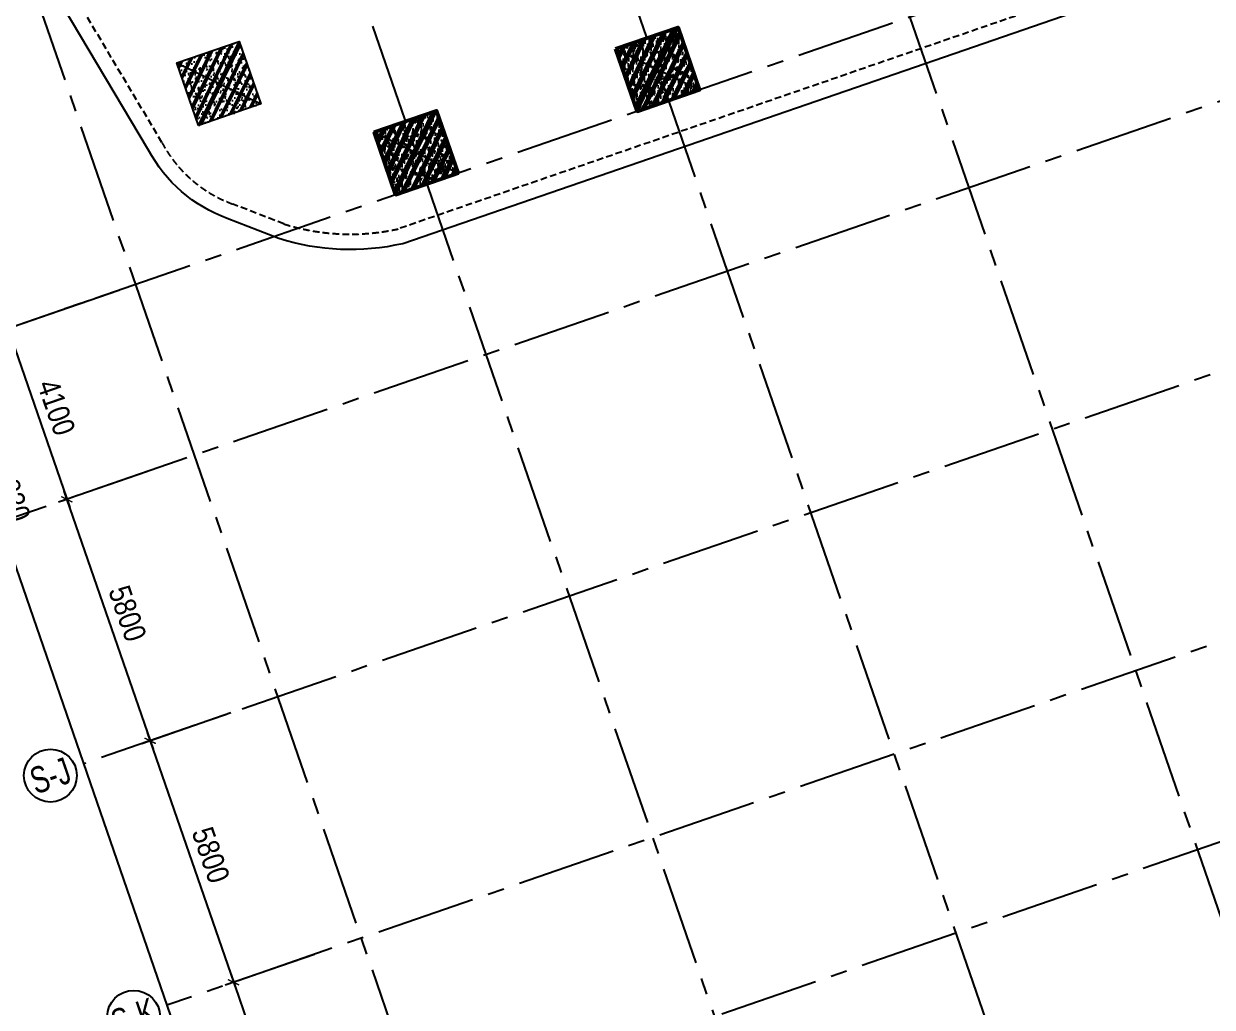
# Model space of a CAD drawing. Header units: millimetres. Extents: x -340714 to 2967022, y -655653 to 62.
# Drawn here: x 1072201 to 1099179, y -337006 to -314677 of the extents above; entities that cross this region are included whole.
import ezdxf
from ezdxf.enums import TextEntityAlignment as Align

# ---------------------------------------------------------------- set-up
doc = ezdxf.new("R2010")
doc.units = ezdxf.units.MM
doc.header["$LTSCALE"] = 100
doc.header["$PDMODE"] = 32
doc.header["$PDSIZE"] = 2.5
doc.linetypes.add('CENTER2', pattern=[1.125, 0.75, -0.125, 0.125, -0.125])
doc.linetypes.add('DASHED', pattern=[4.5, 3, -1.5])
for name, color, linetype in [('A-GLAZ', 135, 'Continuous'), ('ccu11-Khuat', 9, 'DASHED'), ('ccu11-Thay', 7, 'Continuous'), ('ccu12-Hatch', 250, 'Continuous'), ('ccu12-Truc', 13, 'CENTER2'), ('KC2-DIM', 251, 'Continuous'), ('KT-Dim', 8, 'Continuous'), ('Xref_ST_MBDV Cot vach 30.7.2022|Xref_ST_MBDV Cot vach 30.7.2022|Xref_ST_MBDV Cot vach 30.7.2022|Xref_ST_MBDV Cot vach 30.7.2022|A-GRID-SYM', 50, 'Continuous'), ('Xref_ST_MBDV Cot vach 30.7.2022|Xref_ST_MBDV Cot vach 30.7.2022|Xref_ST_MBDV Cot vach 30.7.2022|Xref_ST_MBDV Cot vach 30.7.2022|KC-Betong', 6, 'Continuous')]:
    doc.layers.add(name, color=color, linetype=linetype)
doc.layers.add('KT-Net cot vach', color=6, linetype='Continuous', lineweight=50)
doc.styles.add('Arial Narrow', font='ARIALN.TTF')
doc.styles.add('HBA-Text', font='GOTHIC.TTF')
doc.dimstyles.new('ccu12-200', dxfattribs={"dimscale": 200, "dimtxt": 2.5, "dimasz": 1, "dimexe": 1, "dimexo": 2, "dimgap": 1, "dimtad": 1, "dimdec": 0, "dimrnd": 5, "dimdsep": 46, "dimtxsty": 'Arial Narrow', "dimblk": 'ARCHTICK', "dimcen": -1, "dimdle": 1, "dimclrd": 256, "dimclre": 256, "dimclrt": 3, "dimadec": 0, "dimazin": 2, "dimtfac": 0.1, "dimtdec": 0, "dimtmove": 0, "dimatfit": 1, "dimldrblk": 'ARCHTICK', "dimfxl": 1, "dimtvp": 0.8333333333333334, "dimtolj": 1, "dimtzin": 12, "dimarcsym": 0})

# ---------------------------------------------------------------- blocks, each defined once
blk = doc.blocks.new('GRID-SYM-flat-90')
at = {"layer": 'Xref_ST_MBDV Cot vach 30.7.2022|Xref_ST_MBDV Cot vach 30.7.2022|Xref_ST_MBDV Cot vach 30.7.2022|Xref_ST_MBDV Cot vach 30.7.2022|A-GRID-SYM'}
blk.add_circle((1.972091903537769e-20, 3.299859426973085e-18, 1.103977263229087e-07), 900.0000000000003, dxfattribs=at)
at = {"layer": 'Xref_ST_MBDV Cot vach 30.7.2022|Xref_ST_MBDV Cot vach 30.7.2022|Xref_ST_MBDV Cot vach 30.7.2022|Xref_ST_MBDV Cot vach 30.7.2022|A-GRID-SYM', "style": 'HBA-Text'}
blk.add_attdef('GRID', text='', height=900.0000000000003, rotation=19.04713795288588, dxfattribs=at).set_placement((1.972091903537769e-20, 3.299859426973085e-18, 1.103977263229087e-07), align=Align.MIDDLE_CENTER)
blk = doc.blocks.new('GRID-SYM-flat-91')
at = {"layer": 'Xref_ST_MBDV Cot vach 30.7.2022|Xref_ST_MBDV Cot vach 30.7.2022|Xref_ST_MBDV Cot vach 30.7.2022|Xref_ST_MBDV Cot vach 30.7.2022|A-GRID-SYM'}
blk.add_circle((4.8934190270717e-20, 8.188053953086348e-18, 2.739336506401461e-07), 900.0000000000003, dxfattribs=at)
at = {"layer": 'Xref_ST_MBDV Cot vach 30.7.2022|Xref_ST_MBDV Cot vach 30.7.2022|Xref_ST_MBDV Cot vach 30.7.2022|Xref_ST_MBDV Cot vach 30.7.2022|A-GRID-SYM', "style": 'HBA-Text'}
blk.add_attdef('GRID', text='', height=900.0000000000003, rotation=19.04713795291325, dxfattribs=at).set_placement((4.8934190270717e-20, 8.188053953086348e-18, 2.739336506401461e-07), align=Align.MIDDLE_CENTER)
blk = doc.blocks.new('_ARCHTICK')
at = {"color": 0, "linetype": 'ByBlock', "const_width": 0.15}
blk.add_lwpolyline([(-0.5, -0.5), (0.5, 0.5)], dxfattribs=at)
blk = doc.blocks.new('*D1051')
at = {"layer": 'Defpoints', "color": 0, "transparency": 16777216}
for p in [(312031.6406073518, -68726.15748089246, 6.01303727872371e-05), (315815.1615228205, -77470.31876241161), (312921.1710340638, -78469.46356395993)]:
    blk.add_point(p, dxfattribs=at)
at = {"layer": 'KT-Dim', "lineweight": -2, "transparency": 16777216}
for p, q in [((311653.5404447144, -68856.69585461266), (309631.7827940224, -69554.70390077842)), ((309755.5636884811, -69300.38463259961), (312986.4402209239, -78658.51364527874)), ((315437.0613601831, -77600.8571361318), (312732.1209527451, -78534.73275082007))]:
    blk.add_line(p, q, dxfattribs=at)
at = {"layer": 'KT-Dim', "lineweight": -2, "transparency": 16777216, "xscale": 200, "yscale": 200, "zscale": 200}
for p, rotation in [((309820.8328753412, -69489.43471391835), 109.0471379637702), ((312921.1710340638, -78469.46356396), 289.0471379637702)]:
    blk.add_blockref('_ARCHTICK', p, dxfattribs=dict(at, rotation=rotation))
at = {"layer": 'KT-Dim', "color": 3, "transparency": 16777216, "insert": (311801.361698141, -73830.8682427258), "char_height": 500, "attachment_point": 5, "rotation": 289.0471379637702, "style": 'Arial Narrow'}
blk.add_mtext('\\A1;9500', dxfattribs=at)
blk = doc.blocks.new('*D1013')
at = {"layer": 'Defpoints', "color": 0, "transparency": 16777216}
for p in [(306860.7866720461, -58345.29644211305, 5.460132575568766e-05), (323836.0342480005, -104142.8937520662), (320490.9259154584, -105297.7861451339)]:
    blk.add_point(p, dxfattribs=at)
at = {"layer": 'KT-Dim', "lineweight": -2, "transparency": 16777216}
for p, q in [((306482.6865094086, -58475.83481583325), (304366.4036963392, -59206.47749745195)), ((304490.1845907979, -58952.15822927312), (320556.1951023185, -105486.8362264527)), ((323457.9340853631, -104273.4321257864), (320301.8758341396, -105363.055331994))]:
    blk.add_line(p, q, dxfattribs=at)
at = {"layer": 'KT-Dim', "lineweight": -2, "transparency": 16777216, "xscale": 200, "yscale": 200, "zscale": 200}
for p, rotation in [((304555.453777658, -59141.20831059189), 109.0471379637702), ((320490.9259154584, -105297.7861451339), 289.0471379637702)]:
    blk.add_blockref('_ARCHTICK', p, dxfattribs=dict(at, rotation=rotation))
at = {"layer": 'KT-Dim', "color": 3, "transparency": 16777216, "insert": (312953.5495899968, -82070.91633164953), "char_height": 500, "attachment_point": 5, "rotation": 289.0471379637702, "style": 'Arial Narrow'}
blk.add_mtext('\\A1;48830', dxfattribs=at)
blk = doc.blocks.new('*D1014')
at = {"layer": 'Defpoints', "color": 0, "transparency": 16777216}
for p in [(315131.9787660525, -77706.1863309398, 6.01303727872371e-05), (316469.9971905696, -81581.71324012516, 0.0001101642254418556), (314259.1894493811, -82344.99047631961)]:
    blk.add_point(p, dxfattribs=at)
at = {"layer": 'KT-Dim', "lineweight": -2, "transparency": 16777216}
for p, q in [((314753.878603415, -77836.72470466), (312732.1209527337, -78534.7327508221)), ((312855.9018471924, -78280.4134826433), (314324.4586362413, -82534.04055763841)), ((316091.8970279322, -81712.25161384536), (314070.1393680624, -82410.25966317974))]:
    blk.add_line(p, q, dxfattribs=at)
at = {"layer": 'KT-Dim', "lineweight": -2, "transparency": 16777216, "xscale": 200, "yscale": 200, "zscale": 200}
for p, rotation in [((312921.1710340524, -78469.46356396204), 109.0471379637702), ((314259.1894493812, -82344.99047631967), 289.0471379637702)]:
    blk.add_blockref('_ARCHTICK', p, dxfattribs=dict(at, rotation=rotation))
at = {"layer": 'KT-Dim', "color": 3, "transparency": 16777216, "insert": (314020.5399851554, -80258.64612392748), "char_height": 500, "attachment_point": 5, "rotation": 289.0471379637702, "style": 'Arial Narrow'}
blk.add_mtext('\\A1;4100', dxfattribs=at)
blk = doc.blocks.new('*D1015')
at = {"layer": 'Defpoints', "color": 0, "transparency": 16777216}
for p in [(316469.9452233897, -81581.56274869027, 0.0001702945982450799), (318360.7001603501, -87064.72337724976, 0.0001702946055068266), (316151.9439103286, -87827.29233995717)]:
    blk.add_point(p, dxfattribs=at)
at = {"layer": 'KT-Dim', "lineweight": -2, "transparency": 16777216}
for p, q in [((316091.8450607522, -81712.1011224105), (314070.087410068, -82410.10916857357)), ((314193.8683045267, -82155.78990039474), (316217.2130971887, -88016.342421276)), ((317982.5999977127, -87195.26175096995), (315962.89382901, -87892.5615268173))]:
    blk.add_line(p, q, dxfattribs=at)
at = {"layer": 'KT-Dim', "lineweight": -2, "transparency": 16777216, "xscale": 200, "yscale": 200, "zscale": 200}
for p, rotation in [((314259.1374913868, -82344.8399817135), 109.0471379637702), ((316151.9439103287, -87827.29233995723), 289.0471379637702)]:
    blk.add_blockref('_ARCHTICK', p, dxfattribs=dict(at, rotation=rotation))
at = {"layer": 'KT-Dim', "color": 3, "transparency": 16777216, "insert": (315635.9004442963, -84937.48526462201), "char_height": 500, "attachment_point": 5, "rotation": 289.0471379637702, "style": 'Arial Narrow'}
blk.add_mtext('\\A1;5800', dxfattribs=at)
blk = doc.blocks.new('*D1016')
at = {"layer": 'Defpoints', "color": 0, "transparency": 16777216}
for p in [(318360.7001603501, -87064.72337724976, 0.0001147317058206587), (320255.5591822648, -92546.46707815772, 0.0001147316985447011), (318042.6988472893, -93310.45296851672)]:
    blk.add_point(p, dxfattribs=at)
at = {"layer": 'KT-Dim', "lineweight": -2, "transparency": 16777216}
for p, q in [((317982.5999977127, -87195.26175096995), (315960.8423470287, -87893.26979713299)), ((316084.6232414873, -87638.95052895418), (318107.9680341494, -93499.50304983553)), ((319877.4590196274, -92677.00545187792), (317853.6487659706, -93375.72215537686))]:
    blk.add_line(p, q, dxfattribs=at)
at = {"layer": 'KT-Dim', "lineweight": -2, "transparency": 16777216, "xscale": 200, "yscale": 200, "zscale": 200}
for p, rotation in [((316149.8924283474, -87828.00061027292), 109.0471379637702), ((318042.6988472893, -93310.4529685168), 289.0471379637702)]:
    blk.add_blockref('_ARCHTICK', p, dxfattribs=dict(at, rotation=rotation))
at = {"layer": 'KT-Dim', "color": 3, "transparency": 16777216, "insert": (317526.6553812569, -90420.64589318149), "char_height": 500, "attachment_point": 5, "rotation": 289.0471379637702, "style": 'Arial Narrow'}
blk.add_mtext('\\A1;5800', dxfattribs=at)
blk = doc.blocks.new('*D1017')
at = {"layer": 'Defpoints', "color": 0, "transparency": 16777216}
for p in [(320255.5591822648, -92546.46707815772, 0.0001147316985447011), (321658.8465872491, -96611.0438653536, 0.0001147317012731852), (319448.0389677567, -97374.32105953271)]:
    blk.add_point(p, dxfattribs=at)
at = {"layer": 'KT-Dim', "lineweight": -2, "transparency": 16777216}
for p, q in [((319877.4590196274, -92677.00545187792), (317855.7013689466, -93375.01349803983)), ((317979.4822634053, -93120.69422986102), (319513.3081546167, -97563.37114085152)), ((321280.7464246117, -96741.58223907382), (319258.988886438, -97439.59024639285))]:
    blk.add_line(p, q, dxfattribs=at)
at = {"layer": 'KT-Dim', "lineweight": -2, "transparency": 16777216, "xscale": 200, "yscale": 200, "zscale": 200}
for p, rotation in [((318044.7514502653, -93309.74431117976), 109.0471379637702), ((319448.0389677567, -97374.32105953278), 289.0471379637702)]:
    blk.add_blockref('_ARCHTICK', p, dxfattribs=dict(at, rotation=rotation))
at = {"layer": 'KT-Dim', "color": 3, "transparency": 16777216, "insert": (319176.7549524496, -95193.4517891429), "char_height": 500, "attachment_point": 5, "rotation": 289.0471379637702, "style": 'Arial Narrow'}
blk.add_mtext('\\A1;4300', dxfattribs=at)
blk = doc.blocks.new('*U151')
h = blk.add_hatch()
h.set_pattern_fill('VATLIEU04', color=250, scale=40, style=0, pattern_type=2)
h.set_pattern_definition([(49.99999999999999, (550, -550), (286.9040730403014, -25.10085399303804), [30, -330]), (355, (550, -550), (-55.50053344520001, 300.8768534800047), [24, -264]), (100.4514, (573.908672, -552.091736), (231.4037526856086, 275.7758168243814), [25.496076, -280.4568448]), (46.18420000000001, (550, -470), (426.8964194502578, -66.20760573160723), [45, -495]), (96.6356, (585.574698, -475.5173228), (373.8650822194813, 389.6471483601767), [38.2441152, -420.6852]), (351.1842, (550, -470), (373.8647780534509, 389.6474403701299), [36, -396]), (21, (590, -490), (238.7628208473847, -161.0475562661355), [30, -330]), (326.0000000000001, (590, -490), (97.32613276863269, 290.0600180187412), [24, -264]), (71.4514, (609.8968932, -503.4206424), (336.089051432596, 129.012198683981), [25.496076, -280.4568448]), (37.50000000000001, (550, -550), (4.863942126916267, 133.1575415325246), [0, -260.8, 0, -268, 0, -265]), (7.499999999999999, (550, -550), (105.2278149768594, 157.7646847529441), [0, -152.8, 0, -254.8, 0, -101]), (327.5, (460.8, -550), (213.5289744689636, -9.021948693751902), [0, -100, 0, -312, 0, -414]), (317.5, (420.8, -550), (233.2744677369545, 40.04199293292709), [0, -130, 0, -207.2, 0, -294]), (45, (550, -550), (-120.2081528017131, 120.2081528017131), []), (45, (550, -501), (-120.2081528017131, 120.2081528017131), [])])
h.paths.add_polyline_path([(-475, 475), (1025, 475), (1025, -1025), (-475, -1025)])
at = {"color": 6, "ltscale": 0.25}
blk.add_lwpolyline([(-475, 475), (1025, 475), (1025, -1025), (-475, -1025)], close=True, dxfattribs=at)
at = {"layer": 'Defpoints', "linetype": 'ByBlock', "ltscale": 30}
for p, q in [((1025, 475), (-475, -1025)), ((-475, 475), (1025, -1025))]:
    blk.add_line(p, q, dxfattribs=at)
blk = doc.blocks.new('*U148')
h = blk.add_hatch()
h.set_pattern_fill('VATLIEU04', color=250, scale=40, style=0, pattern_type=2)
h.set_pattern_definition([(49.99999999999999, (550.0000000000146, 1549.999999999985), (286.9040730403014, -25.10085399303804), [30, -330]), (355, (550.0000000000146, 1549.999999999985), (-55.50053344520001, 300.8768534800047), [24, -264]), (100.4514, (573.9086720000146, 1547.908263999985), (231.4037526856086, 275.7758168243814), [25.496076, -280.4568448]), (46.18420000000001, (550.0000000000146, 1629.999999999985), (426.8964194502578, -66.20760573160723), [45, -495]), (96.6356, (585.5746980000147, 1624.482677199985), (373.8650822194813, 389.6471483601767), [38.2441152, -420.6852]), (351.1842, (550.0000000000146, 1629.999999999985), (373.8647780534509, 389.6474403701299), [36, -396]), (21, (590.0000000000146, 1609.999999999985), (238.7628208473847, -161.0475562661355), [30, -330]), (326.0000000000001, (590.0000000000146, 1609.999999999985), (97.32613276863269, 290.0600180187412), [24, -264]), (71.4514, (609.8968932000146, 1596.579357599985), (336.089051432596, 129.012198683981), [25.496076, -280.4568448]), (37.50000000000001, (550.0000000000146, 1549.999999999985), (4.863942126916267, 133.1575415325246), [0, -260.8, 0, -268, 0, -265]), (7.499999999999999, (550.0000000000146, 1549.999999999985), (105.2278149768594, 157.7646847529441), [0, -152.8, 0, -254.8, 0, -101]), (327.5, (460.8000000000145, 1549.999999999985), (213.5289744689636, -9.021948693751902), [0, -100, 0, -312, 0, -414]), (317.5, (420.8000000000145, 1549.999999999985), (233.2744677369545, 40.04199293292709), [0, -130, 0, -207.2, 0, -294]), (45, (550.0000000000146, 1549.999999999985), (-120.2081528017131, 120.2081528017131), []), (45, (550.0000000000146, 1598.999999999985), (-120.2081528017131, 120.2081528017131), [])])
h.paths.add_polyline_path([(-475, -474.9999999999998), (1025, -475.0000000000146), (1025.000000000015, 1024.999999999985), (-474.9999999999854, 1025)])
at = {"color": 6, "ltscale": 0.25}
blk.add_lwpolyline([(-475, -474.9999999999998), (1025, -475.0000000000146), (1025.000000000015, 1024.999999999985), (-474.9999999999854, 1025)], close=True, dxfattribs=at)
at = {"layer": 'Defpoints', "linetype": 'ByBlock', "ltscale": 30}
for p, q in [((1025, -475.0000000000146), (-474.9999999999854, 1025)), ((-475, -474.9999999999998), (1025.000000000015, 1024.999999999985))]:
    blk.add_line(p, q, dxfattribs=at)
blk = doc.blocks.new('MBDVCOTVACH-T2-T6-PN')
at = {"layer": 'ccu12-Hatch', "ltscale": 0.5}
h = blk.add_hatch(dxfattribs=at)
h.set_pattern_fill('BETONG', color=256, scale=50, pattern_type=2)
h.set_pattern_definition([(0, (-1923553.406636358, 300749.4537652719), (0, 259.8076212), [6.25, -143.75]), (0, (-1923553.406636358, 300760.2790828219), (0, 259.8076212), [6.25, -143.75]), (120, (-1923553.406636358, 300749.4537652719), (-225.0000000560045, -129.9038105999999), [6.249999999999998, -143.7499999999999]), (120, (-1923544.031636358, 300754.866424072), (-225.0000000560045, -129.9038105999999), [6.249999999999998, -143.7499999999999]), (0, (-1923478.406636358, 300879.3575758719), (0, 259.8076212), [6.25, -143.75]), (0, (-1923478.406636358, 300890.1828934219), (0, 259.8076212), [6.25, -143.75]), (120, (-1923478.406636358, 300879.3575758719), (-225.0000000560045, -129.9038105999999), [6.249999999999998, -143.7499999999999]), (120, (-1923469.031636358, 300884.7702346719), (-225.0000000560045, -129.9038105999999), [6.249999999999998, -143.7499999999999]), (59.99999999999999, (-1923547.156636358, 300749.4537652719), (-225.0000000560045, 129.9038106), [6.25, -143.75]), (59.99999999999999, (-1923556.531636358, 300754.866424072), (-225.0000000560045, 129.9038106), [6.25, -143.75]), (59.99999999999999, (-1923472.156636358, 300619.5499546719), (-225.0000000560045, 129.9038106), [6.25, -143.75]), (59.99999999999999, (-1923481.531636358, 300624.962613472), (-225.0000000560045, 129.9038106), [6.25, -143.75]), (45, (-1923553.406636358, 300749.4537652719), (-53.03300858899107, 53.03300858899107), []), (49.99999999999999, (-1923553.406636358, 300749.4537652719), (358.6300913003767, -31.37606749129755), [37.5, -412.5]), (355, (-1923553.406636358, 300749.4537652719), (-69.3756668065, 376.0960668500059), [30, -330]), (100.4514, (-1923523.520796358, 300746.8390952719), (289.2546908570108, 344.7197710304768), [31.870095, -350.571056]), (46.18420000000001, (-1923553.406636358, 300849.4537652719), (533.6205243128222, -82.75950716450905), [56.25, -618.75]), (96.6356, (-1923508.938263858, 300842.557111772), (467.3313527743517, 487.0589354502209), [47.805144, -525.8565]), (351.1842, (-1923553.406636358, 300849.4537652719), (467.3309725668136, 487.0593004626623), [45, -495]), (21, (-1923503.406636358, 300824.4537652719), (298.4535260592309, -201.3094453326694), [37.5, -412.5]), (326.0000000000001, (-1923503.406636358, 300824.4537652719), (121.6576659607909, 362.5750225234265), [30, -330]), (71.4514, (-1923478.535519858, 300807.6779622719), (420.111314290745, 161.2652483549762), [31.870095, -350.571056]), (37.50000000000001, (-1923553.406636358, 300749.4537652719), (6.079927658645334, 166.4469269156558), [0, -326, 0, -335, 0, -331.25]), (7.499999999999999, (-1923553.406636358, 300749.4537652719), (131.5347687210743, 197.2058559411801), [0, -191, 0, -318.5, 0, -126.25]), (327.5, (-1923664.906636358, 300749.4537652719), (266.9112180862045, -11.27743586718988), [0, -125, 0, -390, 0, -517.5]), (317.5, (-1923714.906636358, 300749.4537652719), (291.5930846711931, 50.05249116615887), [0, -162.5, 0, -259, 0, -367.5])])
edge = h.paths.add_edge_path()
edge.add_arc((4097.65261828457, -8624.055242631817), 750, 0, 360)
edge = h.paths.add_edge_path()
edge.add_arc((1410.005177336978, -253.7429474530509), 750, 0, 360)
edge = h.paths.add_edge_path()
edge.add_arc((101636.8044801299, -32126.61616641039), 750, 0, 360)
edge = h.paths.add_edge_path()
edge.add_arc((54389.03565472178, -32051.75711834745), 750, 0, 360)
at = {"layer": 'KT-Net cot vach', "rotation": 19.04713795399666}
for p in [(18358.02121345303, -14793.89360237541), (12875.56885498972, -16686.700020271)]:
    blk.add_blockref('*U151', p, dxfattribs=at)
at = {"layer": 'Xref_ST_MBDV Cot vach 30.7.2022|Xref_ST_MBDV Cot vach 30.7.2022|Xref_ST_MBDV Cot vach 30.7.2022|Xref_ST_MBDV Cot vach 30.7.2022|KC-Betong', "linetype": 'ByBlock', "xscale": -1, "rotation": 289.0471379540017}
blk.add_blockref('*U148', (8575.735922489548, -15632.19954286935, -1.28226888829186e-09), dxfattribs=at)
blk = doc.blocks.new('MBKC-T2-PN')
at = {"layer": 'ccu11-Khuat', "ltscale": 0.5, "elevation": -2.677769264985028e-08}
blk.add_lwpolyline([(57386.55828894489, -12930.04420790478), (65794.96816600184, -10027.05643183063, 0.260495241581582), (69736.50495830015, -12426.6161779894), (99368.00793614518, -12426.6161779894, -0.2609853684017961), (101894.5837610736, -14307.26193159987), (105248.9736585456, -29866.61846812873, -0.450430548376512), (100589.6931814908, -35326.6158653514), (55455.61416863091, -35326.6158653514, -0.3270381078692864), (50922.90468503162, -31997.94642836676), (46413.0024276413, -18965.37748569861, 0.4276044270060953), (30445.87231722521, -12504.80555859185), (12824.43251889106, -18584.35473983688, -0.1315578741241553), (10225.70651983377, -18473.84767023224), (9061.065310114762, -18020.38528109412, -0.1846755877232493), (7455.469289202709, -16623.04162249499), (2976.957835427951, -9107.263866643538, -0.02202630655640508), (-406.9169527585618, -3413.254662496154, -0.399242345885018), (1800.966408062493, 257.1217708188342), (31224.41949791997, 10401.15608117677, -0.1203839840985261), (42572.85465626395, 11719.39024886949), (58379.85115727969, 7611.132730447047, -0.2258253160871416), (60186.44089432061, 5977.409135053749), (62085.54238365032, 488.0873970090761), (51857.30011690897, -3043.19410645077)], format="xyb", dxfattribs=at)
at = {"layer": 'ccu11-Thay', "elevation": -2.677769264985028e-08}
blk.add_lwpolyline([(31106.50862324028, 10730.72166345781, -0.1205795836710196), (42638.87427653908, 12063.859528495), (58473.93031160696, 7948.309303218033, -0.2272385897093211), (60513.964432284, 6101.209794561379), (65878.81921774126, -9405.815059417277, 0.2908633368540378), (69743.13952882006, -12076.6161779894), (99390.07919017388, -12076.6161779894, -0.2655275921417467), (102229.2245215473, -14198.71881677723), (105593.7353260962, -29805.02123810095, -0.4513714951595503), (100592.7770390881, -35676.6158653514), (55455.39553553029, -35676.6158653514, -0.3267809868965265), (50590.57907296135, -32107.86789232772), (46084.8424524439, -19087.33667168533, 0.427810969143063), (30575.2745344413, -12830.40558466513), (12920.16765186726, -18921.57020124164, -0.1330764012900887), (10109.49357222929, -18804.19336872117), (8937.306803341722, -18347.79305564612, -0.183720991931343), (7150.621857264778, -16795.18900673359), (2680.126648878446, -9292.86400619999, -0.02215701127767281), (-737.5723420327995, -3537.213185448665, -0.4024491153328594), (1696.95094252727, 591.477936539799), (31106.50862324028, 10730.72166345781)], format="xyb", dxfattribs=at)
blk = doc.blocks.new('Grid-ST-flat-3')
at = {"layer": 'ccu12-Truc', "ltscale": 30}
for p, q in [((324450.2562037199, -45484.46361355273), (343539.5479429879, -100775.9775917197)), ((318967.803845129, -47377.27003148972), (338057.0955847398, -102668.7840106485)), ((313485.3514865386, -49270.0764494267), (332574.6432264913, -104561.5904295773)), ((306868.5986399635, -51554.49798831622), (325957.8903803295, -106846.0119696639)), ((377595.9390357226, -60477.92775269795), (312746.7367284152, -82866.99351539748)), ((352142.8453968058, -64928.08572440384), (311408.718397793, -78991.46684835991)), ((377787.2916931124, -66547.80383867014), (314639.543147344, -88349.44587364572)), ((368131.1051668772, -76017.52440288517), (316532.349566273, -93831.89823189395)), ((369534.392683656, -80082.1011514843), (317935.6370837545, -97896.47498025041))]:
    blk.add_line(p, q, dxfattribs=at)
at = {"layer": 'KT-Dim'}
ref = blk.add_blockref('GRID-SYM-flat-91', (313885.6780985753, -88617.29609216575, -5.460132575746401e-05), dxfattribs=dict(at, xscale=0.6666666666666666, yscale=0.6666666666666666, zscale=0.6666666666666666))
ref.add_attrib('GRID', 'S-J', dxfattribs={"layer": 'Xref_ST_MBDV Cot vach 30.7.2022|Xref_ST_MBDV Cot vach 30.7.2022|Xref_ST_MBDV Cot vach 30.7.2022|Xref_ST_MBDV Cot vach 30.7.2022|A-GRID-SYM', "height": 600, "rotation": 19, "style": 'HBA-Text', "width": 0.75}).set_placement((313885.6780985753, -88617.29609216575, -5.441870332370535e-05), align=Align.MIDDLE_CENTER)
ref = blk.add_blockref('GRID-SYM-flat-90', (315776.1478013578, -94092.97541933233, -5.460132575746401e-05), dxfattribs=dict(at, xscale=0.6666666666666666, yscale=0.6666666666666666, zscale=0.6666666666666666))
ref.add_attrib('GRID', 'S-K', dxfattribs={"layer": 'Xref_ST_MBDV Cot vach 30.7.2022|Xref_ST_MBDV Cot vach 30.7.2022|Xref_ST_MBDV Cot vach 30.7.2022|Xref_ST_MBDV Cot vach 30.7.2022|A-GRID-SYM', "height": 600, "rotation": 19, "style": 'HBA-Text', "width": 0.75}).set_placement((315776.1478013578, -94092.97541933233, -5.452772727325417e-05), align=Align.MIDDLE_CENTER)
for base, p1, p2, picture, middle in [((320490.9259154584, -105297.7861451339, -5.460132575746401e-05), (306860.7866720461, -58345.29644211305), (323836.0342480005, -104142.8937520662, -5.460132575746401e-05), '*D1013', (312953.5495899968, -82070.91633164953, -5.460132575746401e-05)), ((312921.1710340638, -78469.46356395993, -5.460132575746401e-05), (312031.640607352, -68726.15748089243, 5.529047029773082e-06), (315815.1615228207, -77470.3187624116, -5.460132575746401e-05), '*D1051', (311801.361698141, -73830.8682427258, -5.460132575746401e-05)), ((314259.1894493811, -82344.99047631961, -0.0001101642254436319), (315131.9787660526, -77706.18633093982, -5.003385265639482e-05), (316469.9971905696, -81581.71324012522), '*D1014', (314020.5399851554, -80258.64612392748, -0.0001101642254436319)), ((316151.9439103286, -87827.29233995717, -0.000170294598230869), (316469.9452233897, -81581.56274869031), (318360.7001603502, -87064.72337724979), '*D1015', (315635.9004442963, -84937.48526462201, -0.000170294598230869)), ((318042.6988472893, -93310.45296851672, -0.0001147316985447011), (318360.7001603502, -87064.72337724979), (320255.5591822649, -92546.4670781577), '*D1016', (317526.6553812569, -90420.64589318149, -0.0001147316985447011)), ((319448.0389677567, -97374.32105953271, -0.0001147316985447011), (320255.5591822649, -92546.4670781577), (321658.8465872491, -96611.04386535363), '*D1017', (319176.7549524496, -95193.4517891429, -0.0001147316985447011))]:
    dim = blk.add_linear_dim(base=base, p1=p1, p2=p2, angle=109.0471379637702, dimstyle='ccu12-200', dxfattribs=at)
    dim.commit()
    dim.dimension.update_dxf_attribs({"geometry": picture, "text_midpoint": middle})

msp = doc.modelspace()

# ---------------------------------------------------------------- linework, layer by layer
at = {"layer": 'A-GLAZ'}
msp.add_lwpolyline([(1098988.630658257, -290018.7321018141, -0.1205795836710196), (1110520.996311556, -288685.5942367769), (1126356.052346624, -292801.1444620539, -0.2272385897093211), (1128396.086467301, -294648.2439707106), (1133760.941252758, -310155.2688246892, 0.2908633368540378), (1137625.261563837, -312826.0699432613), (1167272.201225191, -312826.0699432613, -0.2655275921417467), (1170111.346556564, -314948.1725820492), (1173475.857361113, -330554.4750033729, -0.4513714951595503), (1168474.899074105, -336426.0696306233), (1123337.517570547, -336426.0696306233, -0.3267809868965265), (1118472.701107978, -332857.3216575996), (1113966.964487461, -319836.7904369573, 0.427810969143063), (1098457.396569458, -313579.8593499371), (1080802.289686884, -319671.0239665136, -0.1330764012900887), (1077991.615607246, -319553.6471339931), (1076819.428838359, -319097.2468209181, -0.183720991931343), (1075032.743892282, -317544.6427720055), (1070562.248683895, -310042.3177714719, -0.02215701127767281), (1067144.549692984, -304286.6669507206, -0.4024491153328594), (1069579.072977544, -300157.9758287321), (1098988.630658257, -290018.7321018141)], format="xyb", dxfattribs=at)

# ---------------------------------------------------------------- block references
msp.add_blockref('Grid-ST-flat-3', (758919.5391998056, -243129.7985158589))
at = {"layer": 'KC2-DIM', "ltscale": 0.5}
msp.add_blockref('MBKC-T2-PN', (1067882.122035017, -300749.4537652719), dxfattribs=at)
at = {"layer": 'KC2-DIM'}
msp.add_blockref('MBDVCOTVACH-T2-T6-PN', (1067882.122035017, -300749.4537652719), dxfattribs=at)

doc.saveas('drawing.dxf')
